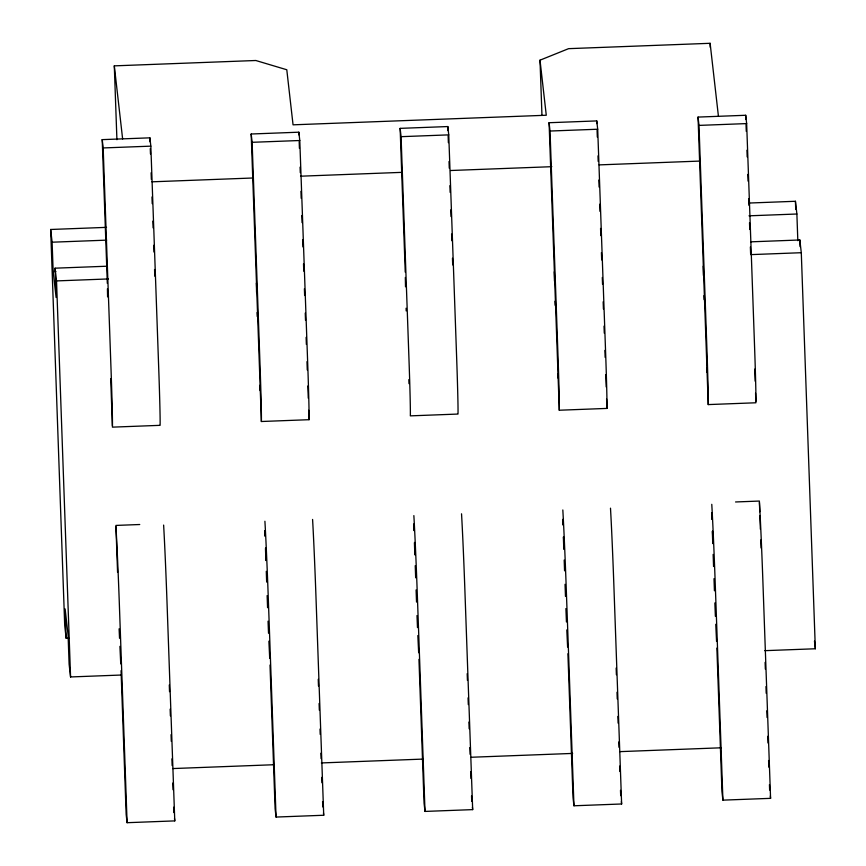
<?xml version="1.0" encoding="UTF-8"?>
<svg xmlns="http://www.w3.org/2000/svg" width="866" height="866" viewBox="0 0 866 866"><rect width="100%" height="100%" fill="white"/><g stroke="black" fill="none" stroke-linecap="round" stroke-linejoin="round"><path stroke-width="1.3" d="M541.954 115.232L540.005 60.176L568.605 48.658L710.12 43.3L718.444 116.39M116.921 139.718L114.301 65.859L255.806 60.501L286.787 69.756L293.054 124.823L546.273 115.243L540.005 60.176M102.22 139.632L149.894 137.835L150.836 146.148L158.608 365.225A74.541 1.007 87.8 0 1 160.091 425.336L112.418 427.144A74.541 1.007 87.8 0 0 110.945 367.022L103.173 147.945L102.22 139.632L107.319 283.388M251.183 134.003L298.846 132.195L299.788 140.509L307.56 359.585A74.541 1.007 87.8 0 1 309.043 419.696L261.38 421.504L251.183 134.003L252.125 142.305L259.897 361.393A74.541 1.007 87.8 0 1 261.38 421.504M400.135 128.363L447.798 126.555L448.75 134.869L456.512 353.945A74.541 1.007 87.8 0 1 457.995 414.056L410.332 415.864A74.541 1.007 87.8 0 0 408.849 355.753L401.077 136.676L400.135 128.363L405.234 272.108M549.087 122.723L596.75 120.915L597.702 129.229L605.464 348.305A74.541 1.007 87.8 0 1 606.947 408.416L559.284 410.224L549.087 122.723L550.029 131.037L557.801 350.113A74.541 1.007 87.8 0 1 559.284 410.224M698.039 117.083L745.702 115.275L746.654 123.589L754.427 342.665A74.541 1.007 87.8 0 1 755.899 402.777L708.236 404.584L698.039 117.083L698.992 125.397L706.753 344.473A74.541 1.007 87.8 0 1 708.236 404.584M103.173 147.945L150.836 146.148M252.125 142.305L299.788 140.509M401.077 136.676L448.75 134.869M550.029 131.037L597.702 129.229M698.992 125.397L746.654 123.589M151.94 181.817L253.262 177.985M300.556 176.199L401.878 172.356M450.526 170.515L551.848 166.683M599.131 164.886L700.464 161.054M68.815 638.155L66.162 638.253L64.712 625.523L50.661 229.479L106.518 227.357M748.884 203.045L795.432 201.28L796.882 214.01L797.824 240.683M50.661 229.479L52.112 242.199L106.637 240.142M749.003 215.818L796.882 214.01M52.112 242.199L53.151 271.545L56.117 297.514L55.078 268.179L106.94 266.219M750.638 241.841L799.838 239.979L801.288 252.71L815.339 648.764L764.797 650.669M53.151 271.545L55.857 271.437M55.078 268.179L56.528 280.909L108.391 278.939M750.757 254.626L801.288 252.71M139.74 524.515L115.903 525.424L117.57 572.361M735.559 501.966L759.385 501.057L759.763 511.784M66.162 638.253L65.123 608.917L68.078 634.886L69.118 664.222L70.568 676.952L121.11 675.036M172.745 768.564L274.078 764.721M321.362 762.935L422.695 759.103M471.331 757.252L572.653 753.42M619.948 751.634L721.27 747.791M121.056 670.641L126.155 814.386L127.096 822.7L174.77 820.892L166.997 601.816A74.541 1.007 87.8 0 0 163.62 525.077M270.008 665.001L275.107 808.747L276.059 817.06L323.722 815.252L315.949 596.176A74.541 1.007 87.8 0 0 312.583 519.438M418.96 659.362L424.059 803.107L425.011 811.42L472.674 809.623L464.901 590.536A74.541 1.007 87.8 0 0 461.535 513.809M567.912 653.722L573.011 797.467L573.963 805.781L621.626 803.984L613.853 584.907A74.541 1.007 87.8 0 0 610.487 508.169M716.875 648.082L721.973 791.838L722.915 800.141L770.578 798.344L762.816 579.267A74.541 1.007 87.8 0 0 759.439 502.529M814.462 641.121L815.339 648.764M770.307 795.962L770.578 798.344M621.355 801.602L621.626 803.984M472.403 807.242L472.674 809.623M323.451 812.882L323.722 815.252M114.301 65.859L122.626 138.95M174.499 818.522L174.77 820.892M715.381 616.321L714.861 602.92M715.76 624.267L716.561 641.468M566.429 621.961L565.909 608.56M566.797 629.907L567.609 647.108M417.477 627.601L417.001 615.542M417.845 635.547L418.657 652.748M268.525 633.241L268.049 621.182M268.893 641.176L269.705 658.387M119.097 628.824L119.54 638.274M119.919 646.361L120.742 663.897M799.838 239.979L800.076 246.648M795.432 201.28L795.724 209.388M745.702 115.275L745.853 119.313M746.037 124.682L746.275 131.405M746.947 150.208L747.185 156.93M747.802 174.391L748.04 181.113M748.657 198.574L748.895 205.285M749.512 222.757L749.75 229.468M750.378 246.94L750.616 253.651M754.708 369.122L755.13 381.192M755.563 393.261L755.845 401.315M759.904 515.811L760.38 529.223M760.77 539.951L761.052 547.994M765.111 662.403L765.349 669.115M765.966 686.586L766.204 693.298M766.821 710.769L767.06 717.481M767.731 736.295L767.969 743.006M768.586 760.478L768.824 767.189M769.441 784.65L769.636 790.03M710.12 43.3L710.261 47.327M722.915 800.141L715.143 581.064A74.541 1.007 87.8 0 0 711.776 504.326M706.743 368.331L706.894 372.358M711.895 513.679L712.09 519.037M712.523 531.107L712.945 543.177M703.961 295.609L704.101 299.647M711.657 512.618L711.895 519.351M712.328 531.486L712.761 543.61M713.14 554.402L713.573 566.526M714.006 578.661L714.428 590.785M596.75 120.915L596.847 123.611M597.085 130.322L597.323 137.109M597.995 155.848L598.19 161.412M598.85 180.031L599.099 187.056M599.705 204.214L599.954 211.347M600.56 228.397L600.82 235.649M601.415 252.58L601.686 259.941M602.303 277.488L602.541 284.243M603.169 301.79L603.418 309M604.024 326.081L604.284 333.183M604.89 350.384L605.139 357.366M605.745 374.675L606.189 386.929M606.611 398.966L606.947 408.416M616.159 668.043L616.397 674.755M617.014 692.215L617.252 698.938M617.869 716.399L618.107 723.121M618.779 741.924L618.963 747.304M619.634 766.107L619.818 771.487M620.489 790.29L620.684 795.67M573.963 805.781L566.191 586.704A74.541 1.007 87.8 0 0 562.824 509.966M557.791 373.971L557.931 377.998M562.943 519.319L563.138 524.677M563.56 536.747L563.993 548.817M555.009 301.238L555.149 305.287M562.748 519.6L562.943 524.991M563.376 537.126L563.809 549.25M564.188 560.042L564.567 570.824M565.043 584.301L565.476 596.425M447.798 126.555L447.939 130.582M448.133 135.962L448.371 142.674M449.032 161.487L449.27 168.199M449.898 185.67L450.136 192.382M450.753 209.853L450.991 216.565M451.608 234.036L451.846 240.748M452.463 258.22L452.702 264.931M467.196 673.672L467.434 680.395M468.062 697.855L468.3 704.578M468.917 722.038L469.155 728.761M469.816 747.564L470.054 754.286M470.682 771.747L470.92 778.469M471.537 795.93L471.732 801.31M425.011 811.42L417.239 592.344A74.541 1.007 87.8 0 0 413.861 515.606M408.839 379.611L408.979 383.638M413.991 524.958L414.186 530.317M414.608 542.387L415.041 554.457M406.1 308.231L406.197 310.926M413.753 523.887L413.991 530.631M414.424 542.765L414.846 554.889M415.236 565.671L415.669 577.806M416.091 589.941L416.524 602.065M298.846 132.195L298.943 134.89M299.181 141.645L299.42 148.389M300.08 167.127L300.285 172.691M300.946 191.31L301.195 198.336M301.801 215.493L302.05 222.627M302.656 239.676L302.916 246.929M303.511 263.849L303.771 271.22M304.399 288.768L304.637 295.512M305.254 313.059L305.514 320.279M306.12 337.361L306.369 344.462M306.986 361.652L307.278 369.988M307.841 385.955L308.274 398.198M308.707 410.246L309.043 419.696M318.244 679.312L318.482 686.034M319.099 703.495L319.337 710.217M320.009 729.02L320.204 734.4M320.864 753.203L321.059 758.584M321.73 777.387L321.914 782.767M322.585 801.57L322.769 806.95M276.059 817.06L268.287 597.984A74.541 1.007 87.8 0 0 264.909 521.245M259.887 385.251L260.071 390.609M265.039 530.598L265.234 535.957M265.656 548.026L266.089 560.096M257.105 312.518L257.245 316.566M264.844 530.88L265.039 536.27M265.472 548.405L265.894 560.529M266.284 571.311L266.663 582.093M267.139 595.581L267.572 607.705M149.894 137.835L150.035 141.862M150.273 148.584L150.468 153.953M151.128 172.767L151.366 179.479M151.983 196.95L152.221 203.662M152.849 221.122L153.087 227.845M153.704 245.305L153.942 252.028M154.559 269.488L154.798 276.211M169.292 684.952L169.53 691.674M170.147 709.135L170.386 715.857M171.057 734.66L171.295 741.383M171.912 758.843L172.15 765.566M172.767 783.026L173.005 789.749M173.633 807.209L173.817 812.579M127.096 822.7L119.335 603.624A74.541 1.007 87.8 0 0 115.957 526.885M110.707 378.734L112.374 425.671M56.528 280.909L70.568 676.952M703.246 266.165L703.419 275.496M554.283 271.805L554.467 281.136M405.331 277.445L405.515 286.776M256.379 283.085L256.563 292.416M107.427 288.789L107.59 296.886"/></g></svg>
